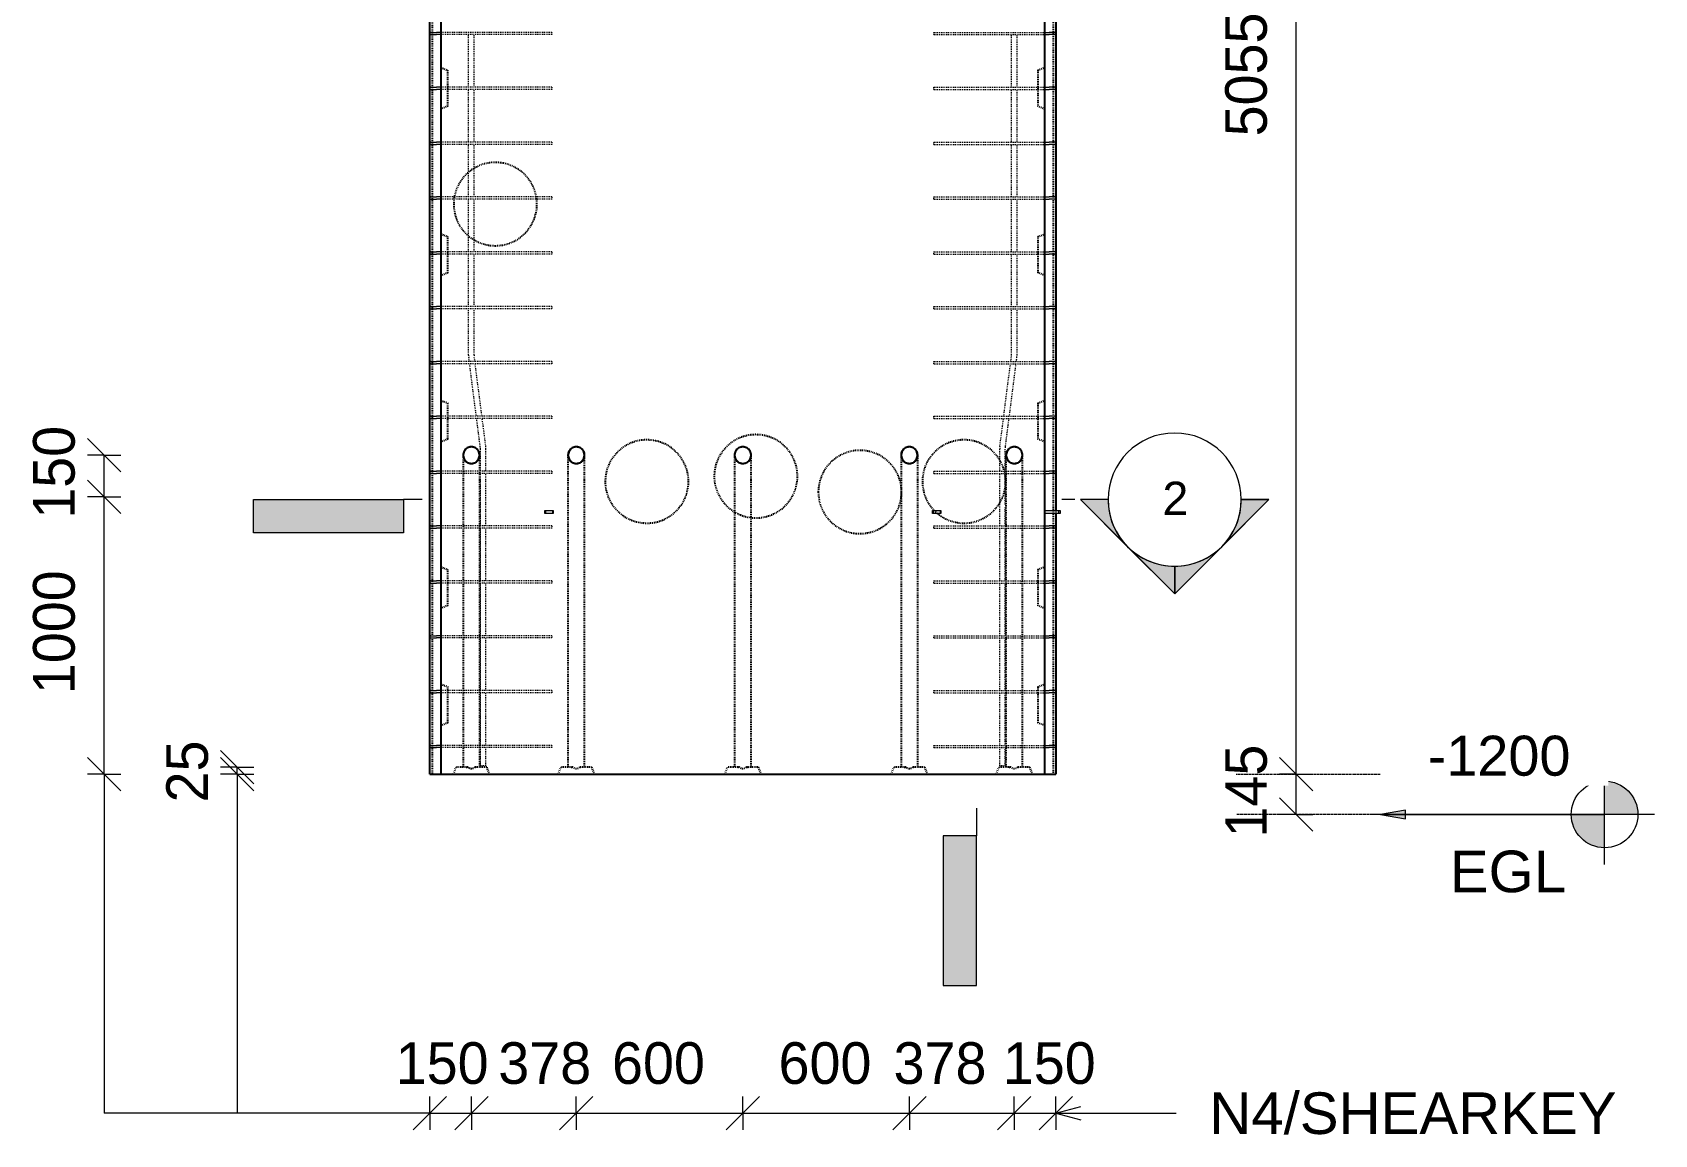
# Model space of a CAD drawing. Header units: millimetres. Extents: x 6587 to 23544, y -2694 to 13037.
# Drawn here: x 10907 to 16752, y -2694 to 1279 of the extents above; entities that cross this region are included whole.
import ezdxf

# ---------------------------------------------------------------- set-up
doc = ezdxf.new("R2010")
doc.units = ezdxf.units.MM
doc.linetypes.add('Dash', pattern=[6.36, 3.18, -3.18])
doc.linetypes.add('Overhead', pattern=[3.97, 2.38, -1.59])
for name, color, linetype, lineweight in [('A-ANNO-DIMS', 211, 'Continuous', 9), ('A-ANNO-DIMS-60', 211, 'Continuous', 9), ('A-DETL-MBND', 5, 'Continuous', 18), ('A-FLOR-OVHD', 1, 'Overhead', 18), ('A-GENM', 13, 'Continuous', 18), ('A-WALL', 113, 'Continuous', 25), ('A-WALL-HDLN', 110, 'Dash', 25), ('G-ANNO-DIMS', 111, 'Continuous', 9), ('G-ANNO-SYMB', 111, 'Continuous', 9), ('G-ANNO-TEXT', 231, 'Continuous', 9), ('S-RBAR', 171, 'Continuous', 18)]:
    doc.layers.add(name, color=color, linetype=linetype, lineweight=lineweight)
doc.styles.add('Arial', font='arial.ttf', dxfattribs={"height": 120})
doc.styles.add('Arial_1', font='arial.ttf', dxfattribs={"height": 150})
doc.styles.add('Arial_2', font='arial.ttf', dxfattribs={"height": 144})
doc.styles.add('Nirmala UI Semilight', font='NirmalaS.ttf', dxfattribs={"height": 150})
doc.dimstyles.new('Arrow_Filled_-_2_5_NI_UI', dxfattribs={"dimscale": 304.8, "dimtxt": 157.104592, "dimasz": 0.393701, "dimexe": 0.19685, "dimexo": 0.0625, "dimgap": 0.19685, "dimtad": 1, "dimdec": 0, "dimzin": 0, "dimdsep": 46, "dimtxsty": 'Nirmala UI Semilight', "dimblk1": 'OBLIQUE', "dimblk2": 'OBLIQUE', "dimsah": 1, "dimcen": 0.09, "dimazin": 0, "dimtfac": 1, "dimtdec": 4, "dimtix": 1, "dimtmove": 2, "dimatfit": 3, "dimfxl": 0.19685, "dimfxlon": 1, "dimtvp": 1, "dimtolj": 1, "dimtzin": 0, "dimarcsym": 2})
doc.dimstyles.new('Arrow_Filled_-_2_5_NI_UI_1', dxfattribs={"dimscale": 304.8, "dimtxt": 157.104592, "dimasz": 0.393701, "dimexe": 0.19685, "dimexo": 0.0625, "dimgap": 0.19685, "dimtad": 1, "dimdec": 0, "dimzin": 0, "dimdsep": 46, "dimtxsty": 'Nirmala UI Semilight', "dimblk1": 'OBLIQUE', "dimblk2": 'OBLIQUE', "dimsah": 1, "dimcen": 0.09, "dimazin": 0, "dimtfac": 1, "dimtdec": 4, "dimtix": 1, "dimtmove": 0, "dimatfit": 3, "dimfxl": 0.19685, "dimfxlon": 1, "dimtvp": 1, "dimtolj": 1, "dimtzin": 0, "dimarcsym": 2})

# ---------------------------------------------------------------- blocks, each defined once
blk = doc.blocks.new('RR spread anchor face based - RR-SA-2_5-200-1726821-Elevation Front')
at = {"layer": 'A-GENM'}
for p, q in [((14149.6, 6760), (14152.1, 6760)), ((14149.6, 6750), (14149.6, 6760)), ((14152.1, 6750), (14149.6, 6750)), ((14152.1, 6760), (14177.1, 6760)), ((14152.1, 6760), (14152.1, 6750)), ((14177.1, 6750), (14152.1, 6750)), ((14177.1, 6760), (14179.6, 6760)), ((14177.1, 6760), (14177.1, 6750)), ((14179.6, 6750), (14177.1, 6750)), ((14179.6, 6760), (14179.6, 6750))]:
    blk.add_line(p, q, dxfattribs=at)
blk = doc.blocks.new('RR spread anchor face based - RR-SA-3_0-200-1726827-Elevation Front')
at = {"layer": 'A-GENM'}
for p, q in [((14554.6, 6760), (14604.6, 6760)), ((14604.6, 6750), (14554.6, 6750)), ((14604.6, 6760), (14609.6, 6760)), ((14604.6, 6750), (14604.6, 6760)), ((14609.6, 6750), (14604.6, 6750)), ((14609.6, 6760), (14609.6, 6750))]:
    blk.add_line(p, q, dxfattribs=at)
blk = doc.blocks.new('Detail View - M_Section Tail - Filled Horizontal-14034-Elevation Front')
at = {"layer": 'G-ANNO-SYMB'}
blk.add_hatch(color=256, dxfattribs=at).paths.add_polyline_path([(12243.4, -525.2), (12243.4, -405.2), (11703.4, -405.2), (11703.4, -525.2)])
for p, q in [((11703.4, -525.2), (11703.4, -405.2)), ((11703.4, -405.2), (12243.4, -405.2)), ((12243.4, -405.2), (12243.4, -525.2)), ((12243.4, -525.2), (11703.4, -525.2))]:
    blk.add_line(p, q, dxfattribs=at)
blk = doc.blocks.new('Detail View - M_Section Head - Filled SHOP DWG-1002450-Elevation Front')
at = {"layer": 'G-ANNO-SYMB'}
h = blk.add_hatch(color=256, dxfattribs=at)
edge = h.paths.add_edge_path()
edge.add_line((14683.2, -405.2), (14782.6, -405.2))
edge.add_arc((15022.6, -405.2), 240, 180, 225)
edge.add_line((14852.9, -574.9), (14683.2, -405.2))
h = blk.add_hatch(color=256, dxfattribs=at)
edge = h.paths.add_edge_path()
edge.add_line((15362, -405.2), (15192.3, -574.9))
edge.add_arc((15022.6, -405.2), 240, 315, 360)
edge.add_line((15262.6, -405.2), (15362, -405.2))
h = blk.add_hatch(color=256, dxfattribs=at)
edge = h.paths.add_edge_path()
edge.add_line((15022.6, -744.6), (14852.9, -574.9))
edge.add_arc((15022.6, -405.2), 240, 225, 270)
edge.add_line((15022.6, -645.2), (15022.6, -744.6))
h = blk.add_hatch(color=256, dxfattribs=at)
edge = h.paths.add_edge_path()
edge.add_line((15022.6, -744.6), (15022.6, -645.2))
edge.add_arc((15022.6, -405.2), 240, 270, 315)
edge.add_line((15192.3, -574.9), (15022.6, -744.6))
for p, q in [((15022.6, -744.6), (14683.2, -405.2)), ((14782.6, -405.2), (14683.2, -405.2)), ((14683.2, -405.2), (14852.9, -574.9)), ((14782.6, -405.2), (14683.2, -405.2)), ((15022.6, -744.6), (15362, -405.2)), ((15192.3, -574.9), (15362, -405.2)), ((15262.6, -405.2), (15362, -405.2)), ((15362, -405.2), (15262.6, -405.2)), ((14852.9, -574.9), (15022.6, -744.6)), ((15022.6, -744.6), (15192.3, -574.9)), ((15022.6, -645.2), (15022.6, -744.6)), ((15022.6, -744.6), (15022.6, -645.2))]:
    blk.add_line(p, q, dxfattribs=at)
for start, end in [(360, 180), (180, 360), (180, 225), (315, 0), (225, 270), (270, 315)]:
    blk.add_arc((15022.6, -405.2), 240, start, end, dxfattribs=at)
blk = doc.blocks.new('DIMBLOCK1-Elevation Front')
at = {"layer": 'A-ANNO-DIMS-60'}
for p, q in [((12338.6, -2616.9), (12398.6, -2556.9)), ((12338.6, -2616.9), (12338.6, -2556.9)), ((12488.6, -2616.9), (12548.6, -2556.9)), ((12488.6, -2616.9), (12488.6, -2556.9)), ((12338.6, -2616.9), (12278.6, -2676.9)), ((12338.6, -2616.9), (12488.6, -2616.9)), ((12338.6, -2616.9), (12338.6, -2676.9)), ((12488.6, -2616.9), (12428.6, -2676.9)), ((12488.6, -2616.9), (12488.6, -2676.9))]:
    blk.add_line(p, q, dxfattribs=at)
at = {"layer": 'A-ANNO-DIMS-60', "color": 0, "insert": (12215.9, -2361.2), "char_height": 150, "width": 370.196, "attachment_point": 1, "line_spacing_factor": 1.142579, "style": 'Nirmala UI Semilight'}
blk.add_mtext('150', dxfattribs=at)
blk = doc.blocks.new('_Oblique')
at = {"color": 0, "linetype": 'ByBlock', "lineweight": -2}
blk.add_line((-0.5, -0.5), (0.5, 0.5), dxfattribs=at)
blk = doc.blocks.new('DIMBLOCK2-Elevation Front')
at = {"layer": 'A-ANNO-DIMS-60'}
for p, q in [((12488.6, -2616.9), (12548.6, -2556.9)), ((12488.6, -2616.9), (12488.6, -2556.9)), ((12866.6, -2616.9), (12926.6, -2556.9)), ((12866.6, -2616.9), (12866.6, -2556.9)), ((12488.6, -2616.9), (12428.6, -2676.9)), ((12488.6, -2616.9), (12866.6, -2616.9)), ((12488.6, -2616.9), (12488.6, -2676.9)), ((12866.6, -2616.9), (12806.6, -2676.9)), ((12866.6, -2616.9), (12866.6, -2676.9))]:
    blk.add_line(p, q, dxfattribs=at)
at = {"layer": 'A-ANNO-DIMS-60', "color": 0, "insert": (12585.5, -2361.2), "char_height": 150, "width": 404.473, "attachment_point": 1, "line_spacing_factor": 1.142579, "style": 'Nirmala UI Semilight'}
blk.add_mtext('378', dxfattribs=at)
blk = doc.blocks.new('DIMBLOCK3-Elevation Front')
at = {"layer": 'A-ANNO-DIMS-60'}
for p, q in [((12866.6, -2616.9), (12926.6, -2556.9)), ((12866.6, -2616.9), (12866.6, -2556.9)), ((13466.6, -2616.9), (13526.6, -2556.9)), ((13466.6, -2616.9), (13466.6, -2556.9)), ((12866.6, -2616.9), (12806.6, -2676.9)), ((12866.6, -2616.9), (13466.6, -2616.9)), ((12866.6, -2616.9), (12866.6, -2676.9)), ((13466.6, -2616.9), (13406.6, -2676.9)), ((13466.6, -2616.9), (13466.6, -2676.9))]:
    blk.add_line(p, q, dxfattribs=at)
at = {"layer": 'A-ANNO-DIMS-60', "color": 0, "insert": (12995.2, -2361.2), "char_height": 150, "width": 411.328, "attachment_point": 1, "line_spacing_factor": 1.142579, "style": 'Nirmala UI Semilight'}
blk.add_mtext('600', dxfattribs=at)
blk = doc.blocks.new('DIMBLOCK4-Elevation Front')
at = {"layer": 'A-ANNO-DIMS-60'}
for p, q in [((13466.6, -2616.9), (13526.6, -2556.9)), ((13466.6, -2616.9), (13466.6, -2556.9)), ((14066.6, -2616.9), (14126.6, -2556.9)), ((14066.6, -2616.9), (14066.6, -2556.9)), ((13466.6, -2616.9), (13406.6, -2676.9)), ((13466.6, -2616.9), (14066.6, -2616.9)), ((13466.6, -2616.9), (13466.6, -2676.9)), ((14066.6, -2616.9), (14006.6, -2676.9)), ((14066.6, -2616.9), (14066.6, -2676.9))]:
    blk.add_line(p, q, dxfattribs=at)
at = {"layer": 'A-ANNO-DIMS-60', "color": 0, "insert": (13595.2, -2361.2), "char_height": 150, "width": 411.328, "attachment_point": 1, "line_spacing_factor": 1.142579, "style": 'Nirmala UI Semilight'}
blk.add_mtext('600', dxfattribs=at)
blk = doc.blocks.new('DIMBLOCK5-Elevation Front')
at = {"layer": 'A-ANNO-DIMS-60'}
for p, q in [((14066.6, -2616.9), (14126.6, -2556.9)), ((14066.6, -2616.9), (14066.6, -2556.9)), ((14444.6, -2616.9), (14504.6, -2556.9)), ((14444.6, -2616.9), (14444.6, -2556.9)), ((14066.6, -2616.9), (14006.6, -2676.9)), ((14066.6, -2616.9), (14444.6, -2616.9)), ((14066.6, -2616.9), (14066.6, -2676.9)), ((14444.6, -2616.9), (14384.6, -2676.9)), ((14444.6, -2616.9), (14444.6, -2676.9))]:
    blk.add_line(p, q, dxfattribs=at)
at = {"layer": 'A-ANNO-DIMS-60', "color": 0, "insert": (14009.7, -2361.2), "char_height": 150, "width": 404.473, "attachment_point": 1, "line_spacing_factor": 1.142579, "style": 'Nirmala UI Semilight'}
blk.add_mtext('378', dxfattribs=at)
blk = doc.blocks.new('DIMBLOCK6-Elevation Front')
at = {"layer": 'A-ANNO-DIMS-60'}
for p, q in [((14444.6, -2616.9), (14504.6, -2556.9)), ((14444.6, -2616.9), (14444.6, -2556.9)), ((14594.6, -2616.9), (14654.6, -2556.9)), ((14594.6, -2616.9), (14594.6, -2556.9)), ((14444.6, -2616.9), (14384.6, -2676.9)), ((14444.6, -2616.9), (14594.6, -2616.9)), ((14444.6, -2616.9), (14444.6, -2676.9)), ((14594.6, -2616.9), (14534.6, -2676.9)), ((14594.6, -2616.9), (14594.6, -2676.9))]:
    blk.add_line(p, q, dxfattribs=at)
at = {"layer": 'A-ANNO-DIMS-60', "color": 0, "insert": (14403.3, -2361.2), "char_height": 150, "width": 370.196, "attachment_point": 1, "line_spacing_factor": 1.142579, "style": 'Nirmala UI Semilight'}
blk.add_mtext('150', dxfattribs=at)
blk = doc.blocks.new('DIMBLOCK7-Elevation Front')
at = {"layer": 'A-ANNO-DIMS-60'}
for p, q in [((11164.9, -395), (11104.9, -335)), ((11164.9, -395), (11104.9, -395)), ((11164.9, -1395), (11164.9, -395)), ((11164.9, -395), (11224.9, -455)), ((11164.9, -395), (11224.9, -395)), ((11164.9, -1395), (11104.9, -1335)), ((11164.9, -1395), (11104.9, -1395)), ((11164.9, -1395), (11224.9, -1455)), ((11164.9, -1395), (11224.9, -1395))]:
    blk.add_line(p, q, dxfattribs=at)
at = {"layer": 'A-ANNO-DIMS-60', "color": 0, "insert": (10909.2, -1106.4), "char_height": 150, "width": 507.305, "attachment_point": 1, "rotation": 90, "line_spacing_factor": 1.142579, "style": 'Nirmala UI Semilight'}
blk.add_mtext('1000', dxfattribs=at)
blk = doc.blocks.new('DIMBLOCK8-Elevation Front')
at = {"layer": 'A-ANNO-DIMS-60'}
for p, q in [((11164.9, -245), (11104.9, -185)), ((11164.9, -245), (11104.9, -245)), ((11164.9, -395), (11164.9, -245)), ((11164.9, -245), (11224.9, -305)), ((11164.9, -245), (11224.9, -245)), ((11164.9, -395), (11104.9, -335)), ((11164.9, -395), (11104.9, -395)), ((11164.9, -395), (11224.9, -455)), ((11164.9, -395), (11224.9, -395))]:
    blk.add_line(p, q, dxfattribs=at)
at = {"layer": 'A-ANNO-DIMS-60', "color": 0, "insert": (10909.2, -474.2), "char_height": 150, "width": 370.196, "attachment_point": 1, "rotation": 90, "line_spacing_factor": 1.142579, "style": 'Nirmala UI Semilight'}
blk.add_mtext('150', dxfattribs=at)
blk = doc.blocks.new('DIMBLOCK9-Elevation Front')
at = {"layer": 'A-ANNO-DIMS-60'}
for p, q in [((11644.9, -1370), (11584.9, -1310)), ((11644.9, -1395), (11584.9, -1335)), ((11644.9, -1370), (11584.9, -1370)), ((11644.9, -1395), (11584.9, -1395)), ((11644.9, -1395), (11644.9, -1370)), ((11644.9, -1370), (11704.9, -1430)), ((11644.9, -1370), (11704.9, -1370)), ((11644.9, -1395), (11704.9, -1455)), ((11644.9, -1395), (11704.9, -1395))]:
    blk.add_line(p, q, dxfattribs=at)
at = {"layer": 'A-ANNO-DIMS-60', "color": 0, "insert": (11389.2, -1496.8), "char_height": 150, "width": 274.219, "attachment_point": 1, "rotation": 90, "line_spacing_factor": 1.142579, "style": 'Nirmala UI Semilight'}
blk.add_mtext('25', dxfattribs=at)
blk = doc.blocks.new('DIMBLOCK83-Elevation Front')
at = {"layer": 'A-ANNO-DIMS-60'}
for p, q in [((15460.2, -1395), (15400.2, -1335)), ((15460.2, -1395), (15400.2, -1395)), ((15460.2, -1540), (15460.2, -1395)), ((15460.2, -1395), (15520.2, -1455)), ((15460.2, -1395), (15520.2, -1395)), ((15460.2, -1540), (15400.2, -1480)), ((15460.2, -1540), (15400.2, -1540)), ((15460.2, -1540), (15520.2, -1600)), ((15460.2, -1540), (15520.2, -1540))]:
    blk.add_line(p, q, dxfattribs=at)
at = {"layer": 'A-ANNO-DIMS-60', "color": 0, "insert": (15204.5, -1623.2), "char_height": 150, "width": 373.623, "attachment_point": 1, "rotation": 90, "line_spacing_factor": 1.142579, "style": 'Nirmala UI Semilight'}
blk.add_mtext('145', dxfattribs=at)
blk = doc.blocks.new('DIMBLOCK84-Elevation Front')
at = {"layer": 'A-ANNO-DIMS-60'}
for p, q in [((15460.2, 3660), (15400.2, 3720)), ((15460.2, 3660), (15400.2, 3660)), ((15460.2, -1395), (15460.2, 3660)), ((15460.2, 3660), (15520.2, 3600)), ((15460.2, 3660), (15520.2, 3660)), ((15460.2, -1395), (15400.2, -1335)), ((15460.2, -1395), (15400.2, -1395)), ((15460.2, -1395), (15520.2, -1455)), ((15460.2, -1395), (15520.2, -1395))]:
    blk.add_line(p, q, dxfattribs=at)
at = {"layer": 'A-ANNO-DIMS-60', "color": 0, "insert": (15204.5, 904), "char_height": 150, "width": 548.438, "attachment_point": 1, "rotation": 90, "line_spacing_factor": 1.142579, "style": 'Nirmala UI Semilight'}
blk.add_mtext('5055', dxfattribs=at)
blk = doc.blocks.new('Spot Elevations - M_Spot Elevation - Target Filled-10609-Elevation Front')
at = {"layer": 'G-ANNO-DIMS'}
h = blk.add_hatch(color=256, dxfattribs=at)
edge = h.paths.add_edge_path()
edge.add_line((16562, 7660), (16682, 7660))
edge.add_arc((16562, 7660), 120, 0, 90)
edge.add_line((16562, 7780), (16562, 7660))
h = blk.add_hatch(color=256, dxfattribs=at)
edge = h.paths.add_edge_path()
edge.add_line((16562, 7660), (16442, 7660))
edge.add_arc((16562, 7660), 120, 180, 270)
edge.add_line((16562, 7540), (16562, 7660))
for p, q in [((16562, 7480), (16562, 7840)), ((16742, 7660), (15722, 7660))]:
    blk.add_line(p, q, dxfattribs=at)
blk.add_circle((16562, 7660), 120, dxfattribs=at)

msp = doc.modelspace()

# ---------------------------------------------------------------- hatches: boundary and pattern name
at = {"layer": 'G-ANNO-DIMS'}
msp.add_hatch(color=256, dxfattribs=at).paths.add_polyline_path([(15764.6, -1540), (15854.6, -1555.9), (15854.6, -1524.1)])

# ---------------------------------------------------------------- linework, layer by layer
at = {"layer": 'A-DETL-MBND'}
for p, q in [((11164.9, -1395), (11164.9, -2616.9)), ((11644.9, -1395), (11644.9, -2616.9)), ((12338.6, -2616.9), (11164.9, -2616.9))]:
    msp.add_line(p, q, dxfattribs=at)
at = {"layer": 'A-FLOR-OVHD'}
for p, q in [((15244.6, -1395), (15764.6, -1395)), ((15764.6, -1540), (15244.6, -1540))]:
    msp.add_line(p, q, dxfattribs=at)
at = {"layer": 'A-WALL'}
for p, q in [((12378.6, 7060), (12378.6, -1395)), ((14554.6, -1395), (14554.6, 7060)), ((12338.6, 1275), (12338.6, 1472)), ((14594.6, 1472), (14594.6, 1275)), ((12338.6, 1077.4), (12338.6, 1274.3)), ((14594.6, 1274.3), (14594.6, 1077.4)), ((12338.6, 879.7), (12338.6, 1076.6)), ((14594.6, 1076.6), (14594.6, 879.7)), ((12338.6, 682), (12338.6, 879)), ((14594.6, 879), (14594.6, 682)), ((12338.6, 484.4), (12338.6, 681.3)), ((14594.6, 681.3), (14594.6, 484.4)), ((12338.6, 286.7), (12338.6, 483.6)), ((14594.6, 483.6), (14594.6, 286.7)), ((12338.6, 89), (12338.6, 286)), ((14594.6, 286), (14594.6, 89)), ((12338.6, -108.6), (12338.6, 88.3)), ((14594.6, 88.3), (14594.6, -108.6)), ((12338.6, -306.3), (12338.6, -109.4)), ((14594.6, -109.4), (14594.6, -306.3)), ((12338.6, -504), (12338.6, -307)), ((14594.6, -307), (14594.6, -445)), ((14594.6, -455), (14594.6, -504)), ((12338.6, -701.6), (12338.6, -504.7)), ((14594.6, -504.7), (14594.6, -701.6)), ((12338.6, -899.3), (12338.6, -702.4)), ((14594.6, -702.4), (14594.6, -899.3)), ((12338.6, -1097), (12338.6, -900)), ((14594.6, -900), (14594.6, -1097)), ((12338.6, -1294.6), (12338.6, -1097.7)), ((14594.6, -1097.7), (14594.6, -1294.6)), ((12338.6, -1395), (12338.6, -1295.4)), ((14594.6, -1295.4), (14594.6, -1395)), ((12338.6, -1395), (14594.6, -1395))]:
    msp.add_line(p, q, dxfattribs=at)
at = {"layer": 'A-WALL', "flags": 128}
for points in [[(12488.6, -215), (12473.5, -219), (12462.5, -230.1), (12458.6, -244.7)], [(12518.5, -244.7), (12514.5, -230), (12503.5, -219), (12488.6, -215)], [(12866.6, -215), (12851.5, -219), (12840.5, -230.1), (12836.6, -244.7)], [(12896.5, -244.7), (12892.5, -230), (12881.5, -219), (12866.6, -215)], [(13466.6, -215), (13451.5, -219), (13440.5, -230.1), (13436.6, -244.7)], [(13496.5, -244.7), (13492.5, -230), (13481.5, -219), (13466.6, -215)], [(14066.6, -215), (14051.5, -219), (14040.5, -230.1), (14036.6, -244.7)], [(14096.5, -244.7), (14092.5, -230), (14081.5, -219), (14066.6, -215)], [(14444.6, -215), (14429.5, -219), (14418.5, -230.1), (14414.6, -244.7)], [(14474.5, -244.7), (14470.5, -230), (14459.5, -219), (14444.6, -215)], [(12458.6, -245), (12462.6, -260), (12473.6, -271), (12488.6, -275)], [(12488.6, -275), (12503.6, -271), (12514.6, -259.9), (12518.6, -245)], [(12518.6, -250.7), (12518.6, -245.1), (12518.6, -245)], [(12836.6, -245), (12840.6, -260), (12851.6, -271), (12866.6, -275)], [(12866.6, -275), (12881.6, -271), (12892.6, -259.9), (12896.6, -245)], [(12896.6, -250.7), (12896.6, -245.1), (12896.6, -245)], [(13436.6, -245), (13440.6, -260), (13451.6, -271), (13466.6, -275)], [(13466.6, -275), (13481.6, -271), (13492.6, -259.9), (13496.6, -245)], [(13496.6, -250.7), (13496.6, -245.1), (13496.6, -245)], [(14036.6, -245), (14040.6, -260), (14051.6, -271), (14066.6, -275)], [(14066.6, -275), (14081.6, -271), (14092.6, -259.9), (14096.6, -245)], [(14096.6, -250.7), (14096.6, -245.1), (14096.6, -245)], [(14414.6, -245), (14418.6, -260), (14429.6, -271), (14444.6, -275)], [(14444.6, -275), (14459.6, -271), (14470.6, -259.9), (14474.6, -245)], [(14474.6, -250.7), (14474.6, -245.1), (14474.6, -245)]]:
    msp.add_lwpolyline(points, dxfattribs=at)
at = {"layer": 'A-WALL'}
for centre, start, end in [((12488.6, -245), 150.67276, 180), ((12488.6, -245), 120.8303, 149.60531), ((12488.6, -245), 90.72253, 119.4223), ((12488.6, -245), 61.01869, 89.26639), ((12488.6, -245), 30.83105, 59.60453), ((12488.6, -245), 0, 29.77057), ((12866.6, -245), 150.67276, 180), ((12866.6, -245), 120.8303, 149.60531), ((12866.6, -245), 90.72253, 119.4223), ((12866.6, -245), 61.01869, 89.26639), ((12866.6, -245), 30.83105, 59.60453), ((12866.6, -245), 0, 29.77057), ((13466.6, -245), 150.67276, 180), ((13466.6, -245), 120.8303, 149.60531), ((13466.6, -245), 90.72253, 119.4223), ((13466.6, -245), 61.01869, 89.26639), ((13466.6, -245), 30.83105, 59.60453), ((13466.6, -245), 0, 29.77057), ((14066.6, -245), 150.67276, 180), ((14066.6, -245), 120.8303, 149.60531), ((14066.6, -245), 90.72253, 119.4223), ((14066.6, -245), 61.01869, 89.26639), ((14066.6, -245), 30.83105, 59.60453), ((14066.6, -245), 0, 29.77057), ((14444.6, -245), 150.67276, 180), ((14444.6, -245), 120.8303, 149.60531), ((14444.6, -245), 90.72253, 119.4223), ((14444.6, -245), 61.01869, 89.26639), ((14444.6, -245), 30.83105, 59.60453), ((14444.6, -245), 360, 29.77057), ((12488.6, -245), 180.42458, 209.72327), ((12488.6, -245), 210.81301, 239.62313), ((12488.6, -245), 241.01714, 269.26798), ((12488.6, -245), 270.72094, 299.4239), ((12488.6, -245), 300.81203, 329.62414), ((12488.6, -245), 330.71898, 359.57221), ((12866.6, -245), 180.42458, 209.72327), ((12866.6, -245), 210.81301, 239.62313), ((12866.6, -245), 241.01714, 269.26798), ((12866.6, -245), 270.72094, 299.4239), ((12866.6, -245), 300.81203, 329.62414), ((12866.6, -245), 330.71898, 359.57221), ((13466.6, -245), 180.42458, 209.72327), ((13466.6, -245), 210.81301, 239.62313), ((13466.6, -245), 241.01714, 269.26798), ((13466.6, -245), 270.72094, 299.4239), ((13466.6, -245), 300.81203, 329.62414), ((13466.6, -245), 330.71898, 359.57221), ((14066.6, -245), 180.42458, 209.72327), ((14066.6, -245), 210.81301, 239.62313), ((14066.6, -245), 241.01714, 269.26798), ((14066.6, -245), 270.72094, 299.4239), ((14066.6, -245), 300.81203, 329.62414), ((14066.6, -245), 330.71898, 359.57221), ((14444.6, -245), 180.42458, 209.72327), ((14444.6, -245), 210.81301, 239.62313), ((14444.6, -245), 241.01714, 269.26798), ((14444.6, -245), 270.72094, 299.4239), ((14444.6, -245), 300.81203, 329.62414), ((14444.6, -245), 330.71898, 359.57221)]:
    msp.add_arc(centre, 30, start, end, dxfattribs=at)
at = {"layer": 'A-WALL-HDLN'}
for p, q in [((12348.6, -1395), (12348.6, 3650.4)), ((14584.6, 3650.4), (14584.6, -1395)), ((12378.6, 1152.5), (12403.6, 1142.5)), ((12403.6, 1012.5), (12403.6, 1142.5)), ((14529.6, 1142.5), (14554.6, 1152.5)), ((14529.6, 1142.5), (14529.6, 1012.5)), ((12403.6, 1012.5), (12378.6, 1002.5)), ((14554.6, 1002.5), (14529.6, 1012.5)), ((12378.6, 552.5), (12403.6, 542.5)), ((12403.6, 412.5), (12403.6, 542.5)), ((14529.6, 542.5), (14554.6, 552.5)), ((14529.6, 542.5), (14529.6, 412.5)), ((12403.6, 412.5), (12378.6, 402.5)), ((14554.6, 402.5), (14529.6, 412.5)), ((12378.6, -47.5), (12403.6, -57.5)), ((12403.6, -187.5), (12403.6, -57.5)), ((14529.6, -57.5), (14554.6, -47.5)), ((14529.6, -57.5), (14529.6, -187.5)), ((12403.6, -187.5), (12378.6, -197.5)), ((14554.6, -197.5), (14529.6, -187.5)), ((12458.6, -335), (12458.6, -1370)), ((12518.6, -1370), (12518.6, -335)), ((12836.6, -335), (12836.6, -1370)), ((12896.6, -1370), (12896.6, -335)), ((13436.6, -335), (13436.6, -1370)), ((13496.6, -1370), (13496.6, -335)), ((14036.6, -335), (14036.6, -1370)), ((14096.6, -1370), (14096.6, -335)), ((14414.6, -335), (14414.6, -1370)), ((14474.6, -1370), (14474.6, -335)), ((14594.6, -445), (14594.6, -455)), ((12378.6, -647.5), (12403.6, -657.5)), ((12403.6, -787.5), (12403.6, -657.5)), ((14529.6, -657.5), (14554.6, -647.5)), ((14529.6, -657.5), (14529.6, -787.5)), ((12403.6, -787.5), (12378.6, -797.5)), ((14554.6, -797.5), (14529.6, -787.5)), ((12378.6, -1070), (12403.6, -1080)), ((12403.6, -1210), (12403.6, -1080)), ((14529.6, -1080), (14554.6, -1070)), ((14529.6, -1080), (14529.6, -1210)), ((12403.6, -1210), (12378.6, -1220)), ((14554.6, -1220), (14529.6, -1210)), ((12423.6, -1395), (12433.6, -1370)), ((12476.6, -1370), (12433.6, -1370)), ((12470, -1370), (12476.6, -1370)), ((12500.6, -1370), (12507.2, -1370)), ((12543.6, -1370), (12500.6, -1370)), ((12543.6, -1370), (12553.6, -1395)), ((12801.6, -1395), (12811.6, -1370)), ((12854.6, -1370), (12811.6, -1370)), ((12848, -1370), (12854.6, -1370)), ((12878.6, -1370), (12885.2, -1370)), ((12921.6, -1370), (12878.6, -1370)), ((12921.6, -1370), (12931.6, -1395)), ((13401.6, -1395), (13411.6, -1370)), ((13454.6, -1370), (13411.6, -1370)), ((13448, -1370), (13454.6, -1370)), ((13478.6, -1370), (13485.2, -1370)), ((13521.6, -1370), (13478.6, -1370)), ((13521.6, -1370), (13531.6, -1395)), ((14001.6, -1395), (14011.6, -1370)), ((14054.6, -1370), (14011.6, -1370)), ((14048, -1370), (14054.6, -1370)), ((14078.6, -1370), (14085.2, -1370)), ((14121.6, -1370), (14078.6, -1370)), ((14121.6, -1370), (14131.6, -1395)), ((14379.6, -1395), (14389.6, -1370)), ((14432.6, -1370), (14389.6, -1370)), ((14426, -1370), (14432.6, -1370)), ((14456.6, -1370), (14463.2, -1370)), ((14499.6, -1370), (14456.6, -1370)), ((14499.6, -1370), (14509.6, -1395))]:
    msp.add_line(p, q, dxfattribs=at)
at = {"layer": 'A-WALL-HDLN', "flags": 128}
for points in [[(12458.6, -245.4), (12458.6, -249.1), (12458.6, -261), (12458.6, -279.7), (12458.6, -303.4), (12458.6, -330), (12458.6, -335)], [(12518.6, -335), (12518.6, -308.1), (12518.6, -283.7), (12518.6, -264), (12518.6, -250.7)], [(12836.6, -245.4), (12836.6, -249.1), (12836.6, -261), (12836.6, -279.7), (12836.6, -303.4), (12836.6, -330), (12836.6, -335)], [(12896.6, -335), (12896.6, -308.1), (12896.6, -283.7), (12896.6, -264), (12896.6, -250.7)], [(13436.6, -245.4), (13436.6, -249.1), (13436.6, -261), (13436.6, -279.7), (13436.6, -303.4), (13436.6, -330), (13436.6, -335)], [(13496.6, -335), (13496.6, -308.1), (13496.6, -283.7), (13496.6, -264), (13496.6, -250.7)], [(14036.6, -245.4), (14036.6, -249.1), (14036.6, -261), (14036.6, -279.7), (14036.6, -303.4), (14036.6, -330), (14036.6, -335)], [(14096.6, -335), (14096.6, -308.1), (14096.6, -283.7), (14096.6, -264), (14096.6, -250.7)], [(14414.6, -245.4), (14414.6, -249.1), (14414.6, -261), (14414.6, -279.7), (14414.6, -303.4), (14414.6, -330), (14414.6, -335)], [(14474.6, -335), (14474.6, -308.1), (14474.6, -283.7), (14474.6, -264), (14474.6, -250.7)], [(12488.6, -1376.2), (12485.5, -1375.9), (12482.4, -1374.7), (12479.5, -1372.7), (12476.6, -1370)], [(12500.6, -1370), (12497.7, -1372.7), (12494.7, -1374.7), (12491.6, -1375.9), (12488.6, -1376.2)], [(12866.6, -1376.2), (12863.5, -1375.9), (12860.4, -1374.7), (12857.5, -1372.7), (12854.6, -1370)], [(12878.6, -1370), (12875.7, -1372.7), (12872.7, -1374.7), (12869.6, -1375.9), (12866.6, -1376.2)], [(13466.6, -1376.2), (13463.5, -1375.9), (13460.4, -1374.7), (13457.5, -1372.7), (13454.6, -1370)], [(13478.6, -1370), (13475.7, -1372.7), (13472.7, -1374.7), (13469.6, -1375.9), (13466.6, -1376.2)], [(14066.6, -1376.2), (14063.5, -1375.9), (14060.4, -1374.7), (14057.5, -1372.7), (14054.6, -1370)], [(14078.6, -1370), (14075.7, -1372.7), (14072.7, -1374.7), (14069.6, -1375.9), (14066.6, -1376.2)], [(14444.6, -1376.2), (14441.5, -1375.9), (14438.4, -1374.7), (14435.5, -1372.7), (14432.6, -1370)], [(14456.6, -1370), (14453.7, -1372.7), (14450.7, -1374.7), (14447.6, -1375.9), (14444.6, -1376.2)]]:
    msp.add_lwpolyline(points, dxfattribs=at)
at = {"layer": 'A-WALL-HDLN'}
for centre, start, end in [((12574.8, 660), 0, 180), ((12574.8, 660), 180, 0), ((13513.5, -321.1), 0, 180), ((13120.8, -340), 0, 180), ((13888.5, -377.8), 5.82143, 180), ((14263.5, -340), 4.12352, 180), ((13120.8, -340), 180, 0), ((13513.5, -321.1), 180, 0), ((14263.5, -340), 180, 355.87648), ((14263.5, -340), 0, 3.83233), ((14263.5, -340), 356.16767, 0), ((13888.5, -377.8), 180, 354.17857), ((13888.5, -377.8), 0, 5.53025), ((13888.5, -377.8), 354.46975, 0)]:
    msp.add_arc(centre, 150, start, end, dxfattribs=at)
at = {"layer": 'G-ANNO-DIMS'}
for p, q in [((15854.6, -1524.1), (15764.6, -1540)), ((15764.6, -1540), (15854.6, -1555.9)), ((15764.6, -1540), (16260.9, -1540)), ((15854.6, -1555.9), (15854.6, -1524.1)), ((16260.9, -1540), (16571.6, -1540))]:
    msp.add_line(p, q, dxfattribs=at)
at = {"layer": 'G-ANNO-SYMB'}
for p, q in [((12310.6, -405.2), (12243.4, -405.2)), ((14662.6, -405.2), (14616.2, -405.2)), ((14309, -1518), (14309, -1617.1))]:
    msp.add_line(p, q, dxfattribs=at)
at = {"layer": 'G-ANNO-TEXT', "color": 7}
for q in [(14684.6, -2592.7), (14684.6, -2641), (15027.3, -2616.9)]:
    msp.add_line((14594.6, -2616.9), q, dxfattribs=at)
at = {"layer": 'S-RBAR'}
for p, q in [((12342.6, 1278.7), (12362.6, 1278.7)), ((12342.6, 1270.7), (12362.6, 1270.7)), ((12378.6, 1278.7), (12362.6, 1278.7)), ((12378.6, 1270.7), (12362.6, 1270.7)), ((14554.6, 1278.7), (14570.6, 1278.7)), ((14554.6, 1270.7), (14570.6, 1270.7)), ((14590.6, 1278.7), (14570.6, 1278.7)), ((14590.6, 1270.7), (14570.6, 1270.7)), ((12342.6, 1081), (12362.6, 1081)), ((12342.6, 1073), (12362.6, 1073)), ((12378.6, 1081), (12362.6, 1081)), ((12378.6, 1073), (12362.6, 1073)), ((14554.6, 1081), (14570.6, 1081)), ((14554.6, 1073), (14570.6, 1073)), ((14590.6, 1081), (14570.6, 1081)), ((14590.6, 1073), (14570.6, 1073)), ((12342.6, 883.3), (12362.6, 883.3)), ((12378.6, 883.3), (12362.6, 883.3)), ((14554.6, 883.3), (14570.6, 883.3)), ((14590.6, 883.3), (14570.6, 883.3)), ((12342.6, 875.3), (12362.6, 875.3)), ((12378.6, 875.3), (12362.6, 875.3)), ((14554.6, 875.3), (14570.6, 875.3)), ((14590.6, 875.3), (14570.6, 875.3)), ((12342.6, 685.7), (12362.6, 685.7)), ((12342.6, 677.7), (12362.6, 677.7)), ((12378.6, 685.7), (12362.6, 685.7)), ((12378.6, 677.7), (12362.6, 677.7)), ((14554.6, 685.7), (14570.6, 685.7)), ((14554.6, 677.7), (14570.6, 677.7)), ((14590.6, 685.7), (14570.6, 685.7)), ((14590.6, 677.7), (14570.6, 677.7)), ((12342.6, 488), (12362.6, 488)), ((12342.6, 480), (12362.6, 480)), ((12378.6, 488), (12362.6, 488)), ((12378.6, 480), (12362.6, 480)), ((14554.6, 488), (14570.6, 488)), ((14554.6, 480), (14570.6, 480)), ((14590.6, 488), (14570.6, 488)), ((14590.6, 480), (14570.6, 480)), ((12342.6, 290.3), (12362.6, 290.3)), ((12342.6, 282.3), (12362.6, 282.3)), ((12378.6, 290.3), (12362.6, 290.3)), ((12378.6, 282.3), (12362.6, 282.3)), ((14554.6, 290.3), (14570.6, 290.3)), ((14554.6, 282.3), (14570.6, 282.3)), ((14590.6, 290.3), (14570.6, 290.3)), ((14590.6, 282.3), (14570.6, 282.3)), ((12342.6, 92.7), (12362.6, 92.7)), ((12342.6, 84.7), (12362.6, 84.7)), ((12378.6, 92.7), (12362.6, 92.7)), ((12378.6, 84.7), (12362.6, 84.7)), ((14554.6, 92.7), (14570.6, 92.7)), ((14554.6, 84.7), (14570.6, 84.7)), ((14590.6, 92.7), (14570.6, 92.7)), ((14590.6, 84.7), (14570.6, 84.7)), ((12342.6, -105), (12362.6, -105)), ((12342.6, -113), (12362.6, -113)), ((12378.6, -105), (12362.6, -105)), ((12378.6, -113), (12362.6, -113)), ((14554.6, -105), (14570.6, -105)), ((14554.6, -113), (14570.6, -113)), ((14590.6, -105), (14570.6, -105)), ((14590.6, -113), (14570.6, -113)), ((12342.6, -302.7), (12362.6, -302.7)), ((12342.6, -310.7), (12362.6, -310.7)), ((12378.6, -302.7), (12362.6, -302.7)), ((12378.6, -310.7), (12362.6, -310.7)), ((14554.6, -302.7), (14570.6, -302.7)), ((14554.6, -310.7), (14570.6, -310.7)), ((14590.6, -302.7), (14570.6, -302.7)), ((14590.6, -310.7), (14570.6, -310.7)), ((12342.6, -500.3), (12362.6, -500.3)), ((12342.6, -508.3), (12362.6, -508.3)), ((12378.6, -500.3), (12362.6, -500.3)), ((12378.6, -508.3), (12362.6, -508.3)), ((14554.6, -500.3), (14570.6, -500.3)), ((14554.6, -508.3), (14570.6, -508.3)), ((14590.6, -500.3), (14570.6, -500.3)), ((14590.6, -508.3), (14570.6, -508.3)), ((12342.6, -698), (12362.6, -698)), ((12378.6, -698), (12362.6, -698)), ((14554.6, -698), (14570.6, -698)), ((14590.6, -698), (14570.6, -698)), ((12342.6, -706), (12362.6, -706)), ((12378.6, -706), (12362.6, -706)), ((14554.6, -706), (14570.6, -706)), ((14590.6, -706), (14570.6, -706)), ((12342.6, -895.7), (12362.6, -895.7)), ((12342.6, -903.7), (12362.6, -903.7)), ((12378.6, -895.7), (12362.6, -895.7)), ((12378.6, -903.7), (12362.6, -903.7)), ((14554.6, -895.7), (14570.6, -895.7)), ((14554.6, -903.7), (14570.6, -903.7)), ((14590.6, -895.7), (14570.6, -895.7)), ((14590.6, -903.7), (14570.6, -903.7)), ((12342.6, -1093.3), (12362.6, -1093.3)), ((12342.6, -1101.3), (12362.6, -1101.3)), ((12378.6, -1093.3), (12362.6, -1093.3)), ((12378.6, -1101.3), (12362.6, -1101.3)), ((14554.6, -1093.3), (14570.6, -1093.3)), ((14554.6, -1101.3), (14570.6, -1101.3)), ((14590.6, -1093.3), (14570.6, -1093.3)), ((14590.6, -1101.3), (14570.6, -1101.3)), ((12342.6, -1291), (12362.6, -1291)), ((12342.6, -1299), (12362.6, -1299)), ((12378.6, -1291), (12362.6, -1291)), ((12378.6, -1299), (12362.6, -1299)), ((14554.6, -1291), (14570.6, -1291)), ((14554.6, -1299), (14570.6, -1299)), ((14590.6, -1291), (14570.6, -1291)), ((14590.6, -1299), (14570.6, -1299))]:
    msp.add_line(p, q, dxfattribs=at)
at = {"layer": 'S-RBAR', "linetype": 'Dash'}
for p, q in [((12778.6, 1278.7), (12378.6, 1278.7)), ((12778.6, 1270.7), (12378.6, 1270.7)), ((12478.6, 1081), (12478.6, 1270.7)), ((12498.6, 1081), (12498.6, 1270.7)), ((12778.6, 1278.7), (12778.6, 1270.7)), ((14154.6, 1278.7), (14554.5, 1278.7)), ((14154.6, 1270.7), (14154.6, 1278.7)), ((14154.6, 1270.7), (14554.5, 1270.7)), ((14434.6, 1081), (14434.6, 1270.7)), ((14454.6, 1081), (14454.6, 1270.7)), ((12778.6, 1081), (12378.6, 1081)), ((12778.6, 1073), (12378.6, 1073)), ((12478.6, 883.3), (12478.6, 1073)), ((12498.6, 883.3), (12498.6, 1073)), ((12778.6, 1081), (12778.6, 1073)), ((14154.6, 1081), (14554.5, 1081)), ((14154.6, 1073), (14154.6, 1081)), ((14154.6, 1073), (14554.5, 1073)), ((14434.6, 883.3), (14434.6, 1073)), ((14454.6, 883.3), (14454.6, 1073)), ((12778.6, 883.3), (12378.6, 883.3)), ((12778.6, 883.3), (12778.6, 875.3)), ((14154.6, 883.3), (14554.5, 883.3)), ((14154.6, 875.3), (14154.6, 883.3)), ((12778.6, 875.3), (12378.6, 875.3)), ((12478.6, 685.7), (12478.6, 875.3)), ((12498.6, 685.7), (12498.6, 875.3)), ((14154.6, 875.3), (14554.5, 875.3)), ((14434.6, 685.7), (14434.6, 875.3)), ((14454.6, 685.7), (14454.6, 875.3)), ((12778.6, 685.7), (12378.6, 685.7)), ((12778.6, 677.7), (12378.6, 677.7)), ((12478.6, 488), (12478.6, 677.7)), ((12498.6, 488), (12498.6, 677.7)), ((12778.6, 685.7), (12778.6, 677.7)), ((14154.6, 685.7), (14554.5, 685.7)), ((14154.6, 677.7), (14154.6, 685.7)), ((14154.6, 677.7), (14554.5, 677.7)), ((14434.6, 488), (14434.6, 677.7)), ((14454.6, 488), (14454.6, 677.7)), ((12778.6, 488), (12378.6, 488)), ((12778.6, 480), (12378.6, 480)), ((12478.6, 290.3), (12478.6, 480)), ((12498.6, 290.3), (12498.6, 480)), ((12778.6, 488), (12778.6, 480)), ((14154.6, 488), (14554.5, 488)), ((14154.6, 480), (14154.6, 488)), ((14154.6, 480), (14554.5, 480)), ((14434.6, 290.3), (14434.6, 480)), ((14454.6, 290.3), (14454.6, 480)), ((12778.6, 290.3), (12378.6, 290.3)), ((12778.6, 282.3), (12378.6, 282.3)), ((12478.6, 115.8), (12478.6, 282.3)), ((12498.6, 115.8), (12498.6, 282.3)), ((12778.6, 290.3), (12778.6, 282.3)), ((14154.6, 290.3), (14554.5, 290.3)), ((14154.6, 282.3), (14154.6, 290.3)), ((14154.6, 282.3), (14554.5, 282.3)), ((14434.6, 115.8), (14434.6, 282.3)), ((14454.6, 115.8), (14454.6, 282.3)), ((12778.6, 92.7), (12378.6, 92.7)), ((12778.6, 84.7), (12378.6, 84.7)), ((12481, 92.7), (12479.1, 107.5)), ((12506.4, -105), (12482, 84.7)), ((12501.2, 92.7), (12498.9, 110.1)), ((12526.5, -105), (12502.2, 84.7)), ((12778.6, 92.7), (12778.6, 84.7)), ((14154.6, 92.7), (14554.5, 92.7)), ((14154.6, 84.7), (14154.6, 92.7)), ((14154.6, 84.7), (14554.5, 84.7)), ((14406.6, -105), (14430.9, 84.7)), ((14426.8, -105), (14451.1, 84.7)), ((14432, 92.7), (14434.2, 110.1)), ((14452.1, 92.7), (14454, 107.5)), ((12778.6, -105), (12378.6, -105)), ((12778.6, -113), (12378.6, -113)), ((12520.6, -216.1), (12507.4, -113)), ((12540.5, -213.5), (12527.6, -113)), ((12778.6, -105), (12778.6, -113)), ((14154.6, -105), (14554.5, -105)), ((14154.6, -113), (14154.6, -105)), ((14154.6, -113), (14554.5, -113)), ((14392.7, -213.5), (14405.6, -113)), ((14412.5, -216.1), (14425.7, -113)), ((12521, -302.7), (12521, -221.8)), ((12541, -302.7), (12541, -221.8)), ((14392.1, -302.7), (14392.1, -221.8)), ((14412.1, -302.7), (14412.1, -221.8)), ((12778.6, -302.7), (12378.6, -302.7)), ((12778.6, -310.7), (12378.6, -310.7)), ((12521, -500.3), (12521, -310.7)), ((12541, -500.3), (12541, -310.7)), ((12778.6, -302.7), (12778.6, -310.7)), ((14154.6, -302.7), (14554.5, -302.7)), ((14154.6, -310.7), (14154.6, -302.7)), ((14154.6, -310.7), (14554.5, -310.7)), ((14392.1, -500.3), (14392.1, -310.7)), ((14412.1, -422.6), (14412.1, -310.7)), ((14412.1, -500.3), (14412.1, -432.6)), ((12778.6, -500.3), (12378.6, -500.3)), ((12778.6, -508.3), (12378.6, -508.3)), ((12521, -698), (12521, -508.3)), ((12541, -698), (12541, -508.3)), ((12778.6, -500.3), (12778.6, -508.3)), ((14154.6, -500.3), (14554.5, -500.3)), ((14154.6, -508.3), (14154.6, -500.3)), ((14154.6, -508.3), (14554.5, -508.3)), ((14392.1, -698), (14392.1, -508.3)), ((14412.1, -698), (14412.1, -508.3)), ((12778.6, -698), (12378.6, -698)), ((12778.6, -698), (12778.6, -706)), ((14154.6, -698), (14554.5, -698)), ((14154.6, -706), (14154.6, -698)), ((12778.6, -706), (12378.6, -706)), ((12521, -895.7), (12521, -706)), ((12541, -895.7), (12541, -706)), ((14154.6, -706), (14554.5, -706)), ((14392.1, -895.7), (14392.1, -706)), ((14412.1, -895.7), (14412.1, -706)), ((12778.6, -895.7), (12378.6, -895.7)), ((12778.6, -903.7), (12378.6, -903.7)), ((12521, -1093.3), (12521, -903.7)), ((12541, -1093.3), (12541, -903.7)), ((12778.6, -895.7), (12778.6, -903.7)), ((14154.6, -895.7), (14554.5, -895.7)), ((14154.6, -903.7), (14154.6, -895.7)), ((14154.6, -903.7), (14554.5, -903.7)), ((14392.1, -1093.3), (14392.1, -903.7)), ((14412.1, -1093.3), (14412.1, -903.7)), ((12778.6, -1093.3), (12378.6, -1093.3)), ((12778.6, -1101.3), (12378.6, -1101.3)), ((12521, -1291), (12521, -1101.3)), ((12541, -1291), (12541, -1101.3)), ((12778.6, -1093.3), (12778.6, -1101.3)), ((14154.6, -1093.3), (14554.5, -1093.3)), ((14154.6, -1101.3), (14154.6, -1093.3)), ((14154.6, -1101.3), (14554.5, -1101.3)), ((14392.1, -1291), (14392.1, -1101.3)), ((14412.1, -1291), (14412.1, -1101.3)), ((12778.6, -1291), (12378.6, -1291)), ((12778.6, -1299), (12378.6, -1299)), ((12521, -1365), (12521, -1299)), ((12541, -1365), (12541, -1299)), ((12778.6, -1291), (12778.6, -1299)), ((14154.6, -1291), (14554.5, -1291)), ((14154.6, -1299), (14154.6, -1291)), ((14154.6, -1299), (14554.5, -1299)), ((14392.1, -1365), (14392.1, -1299)), ((14412.1, -1365), (14412.1, -1299)), ((12541, -1365), (12521, -1365)), ((14412.1, -1365), (14392.1, -1365))]:
    msp.add_line(p, q, dxfattribs=at)
at = {"layer": 'S-RBAR'}
for centre, start, end in [((12342.6, 1274.7), 90, 270), ((14590.6, 1274.7), 270, 90), ((12342.6, 1077), 90, 270), ((14590.6, 1077), 270, 90), ((12342.6, 879.3), 90, 270), ((14590.6, 879.3), 270, 90), ((12342.6, 681.7), 90, 270), ((14590.6, 681.7), 270, 90), ((12342.6, 484), 90, 270), ((14590.6, 484), 270, 90), ((12342.6, 286.3), 90, 270), ((14590.6, 286.3), 270, 90), ((12342.6, 88.7), 90, 270), ((14590.6, 88.7), 270, 90), ((12342.6, -109), 90, 270), ((14590.6, -109), 270, 90), ((12342.6, -306.7), 90, 270), ((14590.6, -306.7), 270, 90), ((12342.6, -504.3), 90, 270), ((14590.6, -504.3), 270, 90), ((12342.6, -702), 90, 270), ((14590.6, -702), 270, 90), ((12342.6, -899.7), 90, 270), ((14590.6, -899.7), 270, 90), ((12342.6, -1097.3), 90, 270), ((14590.6, -1097.3), 270, 90), ((12342.6, -1295), 90, 270), ((14590.6, -1295), 270, 90)]:
    msp.add_arc(centre, 4, start, end, dxfattribs=at)
at = {"layer": 'S-RBAR', "linetype": 'Dash'}
for centre, radius, start, end in [((12543.6, 115.8), 65, 180, 187.31223), ((12543.6, 115.8), 45, 180, 187.31223), ((14389.6, 115.8), 45, 352.68777, 360), ((14389.6, 115.8), 65, 352.68777, 360), ((12476, -221.8), 45, 0, 7.31223), ((12476, -221.8), 65, 0, 7.31223), ((14457.1, -221.8), 65, 172.68777, 180), ((14457.1, -221.8), 45, 172.68777, 180)]:
    msp.add_arc(centre, radius, start, end, dxfattribs=at)

# ---------------------------------------------------------------- block references
at = {"layer": 'A-GENM'}
for name, p in [('RR spread anchor face based - RR-SA-2_5-200-1726821-Elevation Front', (-1396, -7205)), ('RR spread anchor face based - RR-SA-2_5-200-1726821-Elevation Front', (0, -7205)), ('RR spread anchor face based - RR-SA-3_0-200-1726827-Elevation Front', (0, -7205))]:
    msp.add_blockref(name, p, dxfattribs=at)
at = {"layer": 'G-ANNO-DIMS'}
msp.add_blockref('Spot Elevations - M_Spot Elevation - Target Filled-10609-Elevation Front', (9.6, -9200), dxfattribs=at)
at = {"layer": 'G-ANNO-SYMB'}
for name in ['Detail View - M_Section Head - Filled SHOP DWG-1002450-Elevation Front', 'Detail View - M_Section Tail - Filled Horizontal-14034-Elevation Front']:
    msp.add_blockref(name, (0, 0), dxfattribs=at)
at = {"layer": 'G-ANNO-SYMB', "extrusion": (0, 0, -1), "rotation": 90.00000000000077}
msp.add_blockref('Detail View - M_Section Tail - Filled Horizontal-14034-Elevation Front', (-14714.1, -13860.5), dxfattribs=at)

# ---------------------------------------------------------------- texts
at = {"layer": 'G-ANNO-SYMB', "insert": (14978.6, -340.6), "char_height": 120, "width": 115.443, "attachment_point": 1, "style": 'Arial'}
msp.add_mtext('2', dxfattribs=at)
at = {"layer": 'G-ANNO-TEXT', "color": 7, "char_height": 150, "attachment_point": 1, "style": 'Arial_1'}
for s, insert, width in [('EGL', (16013.7, -1670.5), 505.063), ('N4/SHEARKEY', (15147.3, -2541.9), 1770.126)]:
    msp.add_mtext(s, dxfattribs=dict(at, insert=insert, width=width))

# ---------------------------------------------------------------- dimensions: what is measured, and where the dimension line sits
at = {"layer": 'A-ANNO-DIMS'}
for base, p1, p2, override, picture, middle in [((15460.2, 3660), (15400.2, -1395), (15400.2, 3660), {"dimpost": '<>', "dimfxl": 5055}, 'DIMBLOCK84-Elevation Front', (15322.7, 1132.5)), ((11164.9, -245), (11224.9, -395), (11224.9, -245), {"dimpost": '<>', "dimfxl": 150}, 'DIMBLOCK8-Elevation Front', (11027, -320)), ((11164.9, -395), (11224.9, -1395), (11224.9, -395), {"dimpost": '<>', "dimfxl": 1000}, 'DIMBLOCK7-Elevation Front', (11027, -895)), ((11644.9, -1370), (11704.9, -1395), (11704.9, -1370), {"dimpost": '<>', "dimfxl": 25}, 'DIMBLOCK9-Elevation Front', (11507.4, -1382.5)), ((15460.2, -1395), (15400.2, -1540), (15400.2, -1395), {"dimpost": '<>', "dimfxl": 145}, 'DIMBLOCK83-Elevation Front', (15322.3, -1467.5))]:
    dim = msp.add_linear_dim(base=base, p1=p1, p2=p2, angle=90, dimstyle='Arrow_Filled_-_2_5_NI_UI_1', override=override, dxfattribs=at)
    dim.commit()
    dim.dimension.update_dxf_attribs({"geometry": picture, "text_midpoint": middle})
for base, p1, p2, override, picture, middle in [((12488.6, -2616.9), (12338.6, -2556.9), (12488.6, -2556.9), {"dimpost": '<>', "dimfxl": 150}, 'DIMBLOCK1-Elevation Front', (12401, -2461.2)), ((12866.6, -2616.9), (12488.6, -2556.9), (12866.6, -2556.9), {"dimpost": '<>', "dimfxl": 378}, 'DIMBLOCK2-Elevation Front', (12787.8, -2461.2)), ((14444.6, -2616.9), (14066.6, -2556.9), (14444.6, -2556.9), {"dimpost": '<>', "dimfxl": 378}, 'DIMBLOCK5-Elevation Front', (14211.9, -2461.2)), ((14594.6, -2616.9), (14444.6, -2556.9), (14594.6, -2556.9), {"dimpost": '<>', "dimfxl": 150}, 'DIMBLOCK6-Elevation Front', (14588.4, -2461.2))]:
    dim = msp.add_linear_dim(base=base, p1=p1, p2=p2, dimstyle='Arrow_Filled_-_2_5_NI_UI', override=override, dxfattribs=at)
    dim.commit()
    dim.dimension.update_dxf_attribs({"geometry": picture, "text_midpoint": middle, "dimtype": 160})
for base, p1, p2, picture, middle in [((13466.6, -2616.9), (12866.6, -2556.9), (13466.6, -2556.9), 'DIMBLOCK3-Elevation Front', (13166.6, -2479.3)), ((14066.6, -2616.9), (13466.6, -2556.9), (14066.6, -2556.9), 'DIMBLOCK4-Elevation Front', (13766.6, -2479.3))]:
    dim = msp.add_linear_dim(base=base, p1=p1, p2=p2, dimstyle='Arrow_Filled_-_2_5_NI_UI_1', override={"dimpost": '<>', "dimfxl": 600}, dxfattribs=at)
    dim.commit()
    dim.dimension.update_dxf_attribs({"geometry": picture, "text_midpoint": middle})

# ---------------------------------------------------------------- next in the draw order: texts
at = {"layer": 'G-ANNO-DIMS', "insert": (15934.2, -1256.3), "char_height": 144, "width": 615.281, "attachment_point": 1, "line_spacing_factor": 0.941778, "style": 'Arial_2', "bg_fill": 3, "box_fill_scale": 1.25, "bg_fill_color": 256, "bg_fill_true_color": 13158600, "bg_fill_transparency": 0}
msp.add_mtext('-1200', dxfattribs=at)

doc.saveas('drawing.dxf')
